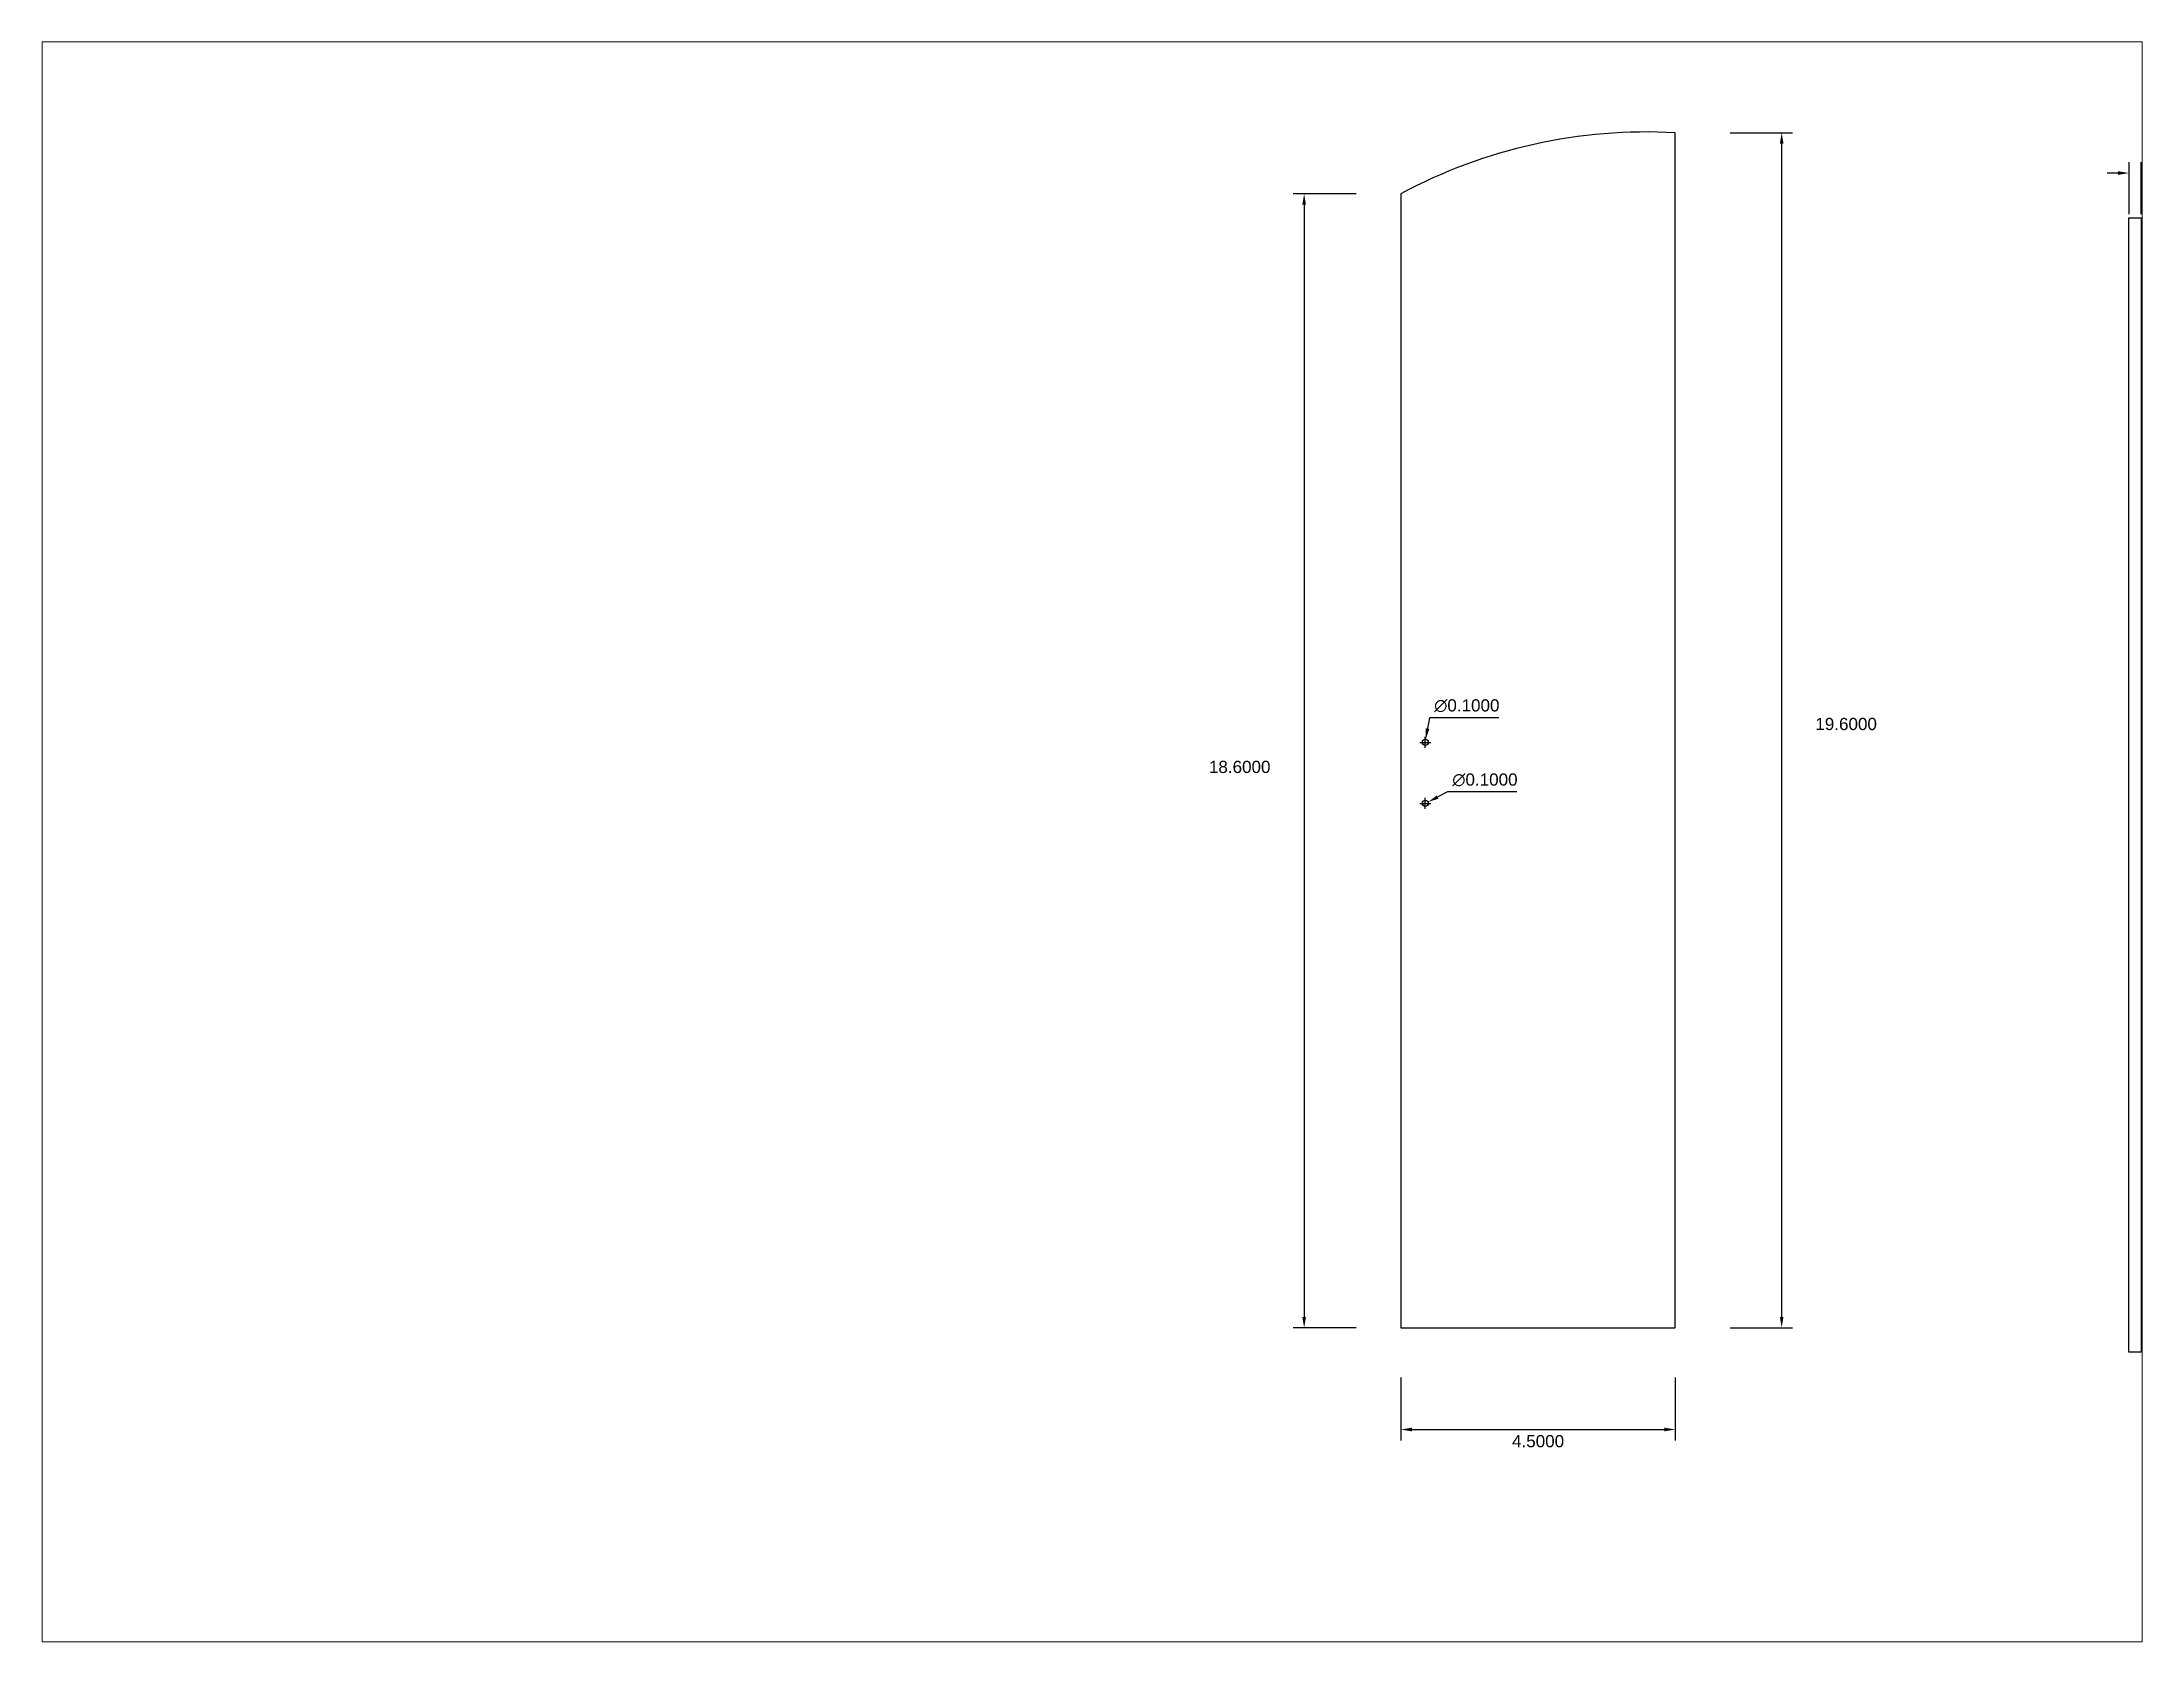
# Paper-space layout 'Layout1' of a CAD drawing. Header units: centimetres. Extents: x 1.05 to 9.45, y 0.8 to 7.2.
# The model-space entities are those that its viewports show. They can reach past a viewport. Long polylines and large blocks are cut down to what shows.
import ezdxf

# ---------------------------------------------------------------- set-up
doc = ezdxf.new("R2010")
doc.units = ezdxf.units.CM
doc.header["$MEASUREMENT"] = 0
for name, color, linetype in [('dimensiuni', 50, 'Continuous'), ('manere', 121, 'Continuous'), ('usa dulap fata', 91, 'Continuous')]:
    doc.layers.add(name, color=color, linetype=linetype)
doc.styles.add('Annotative', font='arial.ttf')
doc.dimstyles.get("Standard").update_dxf_attribs({"dimtxt": 0.2, "dimasz": 0.18, "dimexe": 0.18, "dimexo": 0.0625, "dimgap": 0.09, "dimtad": 2, "dimtih": 1, "dimtoh": 1, "dimdec": 4, "dimzin": 0, "dimdsep": 46, "dimtxsty": 'Annotative', "dimcen": 0.09, "dimadec": 0, "dimazin": 0, "dimtfac": 1, "dimtdec": 4, "dimtofl": 0, "dimtmove": 0, "dimatfit": 3, "dimfxl": 1, "dimfxlon": 1, "dimtolj": 1, "dimtzin": 0, "dimarcsym": 0})

# ---------------------------------------------------------------- blocks, each defined once
blk = doc.blocks.new('*D7')
at = {"layer": 'Defpoints', "color": 0, "lineweight": 30, "transparency": 16777216}
for p in [(42.085, 36.849), (41.885, 36.113), (42.085, 36.113)]:
    blk.add_point(p, dxfattribs=at)
at = {"layer": 'dimensiuni', "color": 0, "lineweight": -2, "transparency": 16777216}
for p, q in [((41.885, 36.175), (41.885, 37.029)), ((42.085, 36.175), (42.085, 37.029)), ((41.705, 36.849), (41.525, 36.849)), ((42.265, 36.849), (43.454, 36.849))]:
    blk.add_line(p, q, dxfattribs=at)
at = {"layer": 'dimensiuni', "color": 0, "lineweight": 30, "transparency": 16777216}
for points in [[(41.705, 36.879), (41.705, 36.819), (41.885, 36.849)], [(42.265, 36.879), (42.265, 36.819), (42.085, 36.849)]]:
    blk.add_solid(points, dxfattribs=at)
at = {"layer": 'dimensiuni', "color": 0, "lineweight": 30, "transparency": 16777216, "insert": (42.949, 37.042), "char_height": 0.2, "attachment_point": 5, "style": 'Annotative'}
blk.add_mtext('\\A1;0.2000', dxfattribs=at)
blk = doc.blocks.new('*D18')
at = {"layer": 'Defpoints', "color": 0, "lineweight": 30, "transparency": 16777216}
for p in [(29.271, 36.51), (28.356, 17.91), (29.271, 17.91)]:
    blk.add_point(p, dxfattribs=at)
at = {"layer": 'dimensiuni', "color": 0, "lineweight": -2, "transparency": 16777216}
for p, q in [((29.208, 36.51), (28.176, 36.51)), ((28.356, 36.33), (28.356, 18.09)), ((29.208, 17.91), (28.176, 17.91))]:
    blk.add_line(p, q, dxfattribs=at)
at = {"layer": 'dimensiuni', "color": 0, "lineweight": 30, "transparency": 16777216}
for points in [[(28.326, 36.33), (28.386, 36.33), (28.356, 36.51)], [(28.326, 18.09), (28.386, 18.09), (28.356, 17.91)]]:
    blk.add_solid(points, dxfattribs=at)
at = {"layer": 'dimensiuni', "color": 0, "transparency": 16777216, "insert": (27.299, 27.108), "char_height": 0.2, "attachment_point": 5, "style": 'Annotative'}
blk.add_mtext('\\A1;18.6000', dxfattribs=at)
blk = doc.blocks.new('*D19')
at = {"layer": 'Defpoints', "color": 0, "lineweight": 30, "transparency": 16777216}
for p in [(29.943, 17.156), (34.443, 17.156), (34.443, 16.242)]:
    blk.add_point(p, dxfattribs=at)
at = {"layer": 'dimensiuni', "color": 0, "lineweight": -2, "transparency": 16777216}
for p, q in [((29.943, 17.094), (29.943, 16.062)), ((34.443, 17.094), (34.443, 16.062)), ((30.123, 16.242), (34.263, 16.242))]:
    blk.add_line(p, q, dxfattribs=at)
at = {"layer": 'dimensiuni', "color": 0, "lineweight": 30, "transparency": 16777216}
for points in [[(30.123, 16.272), (30.123, 16.212), (29.943, 16.242)], [(34.263, 16.272), (34.263, 16.212), (34.443, 16.242)]]:
    blk.add_solid(points, dxfattribs=at)
at = {"layer": 'dimensiuni', "color": 0, "transparency": 16777216, "insert": (32.193, 16.05), "char_height": 0.2, "attachment_point": 5, "style": 'Annotative'}
blk.add_mtext('\\A1;4.5000', dxfattribs=at)
blk = doc.blocks.new('*D20')
at = {"layer": 'Defpoints', "color": 0, "lineweight": 30, "transparency": 16777216}
for p in [(35.28, 37.51), (35.28, 17.91), (36.188, 17.91)]:
    blk.add_point(p, dxfattribs=at)
at = {"layer": 'dimensiuni', "color": 0, "lineweight": -2, "transparency": 16777216}
for p, q in [((35.342, 37.51), (36.368, 37.51)), ((36.188, 37.33), (36.188, 18.09)), ((35.342, 17.91), (36.368, 17.91))]:
    blk.add_line(p, q, dxfattribs=at)
at = {"layer": 'dimensiuni', "color": 0, "lineweight": 30, "transparency": 16777216}
for points in [[(36.158, 37.33), (36.218, 37.33), (36.188, 37.51)], [(36.158, 18.09), (36.218, 18.09), (36.188, 17.91)]]:
    blk.add_solid(points, dxfattribs=at)
at = {"layer": 'dimensiuni', "color": 0, "transparency": 16777216, "insert": (37.245, 27.812), "char_height": 0.2, "attachment_point": 5, "style": 'Annotative'}
blk.add_mtext('\\A1;19.6000', dxfattribs=at)
blk = doc.blocks.new('*D21')
at = {"layer": 'Defpoints', "color": 0, "lineweight": 30, "transparency": 16777216}
for p in [(30.351, 27.56), (30.335, 27.461)]:
    blk.add_point(p, dxfattribs=at)
at = {"layer": 'dimensiuni', "color": 0, "lineweight": -2, "transparency": 16777216}
for p, q in [((30.41, 27.915), (30.381, 27.737)), ((31.548, 27.915), (30.41, 27.915)), ((30.343, 27.42), (30.343, 27.6)), ((30.253, 27.51), (30.433, 27.51))]:
    blk.add_line(p, q, dxfattribs=at)
at = {"layer": 'dimensiuni', "color": 0, "lineweight": 30, "transparency": 16777216}
blk.add_solid([(30.351, 27.742), (30.41, 27.732), (30.351, 27.56)], dxfattribs=at)
at = {"layer": 'dimensiuni', "color": 0, "lineweight": 30, "transparency": 16777216, "insert": (31.024, 28.112), "char_height": 0.2, "attachment_point": 5, "style": 'Annotative'}
blk.add_mtext('\\A1;∅0.1000', dxfattribs=at)
blk = doc.blocks.new('*D22')
at = {"layer": 'Defpoints', "color": 0, "lineweight": 30, "transparency": 16777216}
for p in [(30.387, 26.533), (30.298, 26.487)]:
    blk.add_point(p, dxfattribs=at)
at = {"layer": 'dimensiuni', "color": 0, "lineweight": -2, "transparency": 16777216}
for p, q in [((30.343, 26.42), (30.343, 26.6)), ((30.707, 26.698), (30.547, 26.616)), ((31.845, 26.698), (30.707, 26.698)), ((30.253, 26.51), (30.433, 26.51))]:
    blk.add_line(p, q, dxfattribs=at)
at = {"layer": 'dimensiuni', "color": 0, "lineweight": 30, "transparency": 16777216}
blk.add_solid([(30.534, 26.642), (30.561, 26.589), (30.387, 26.533)], dxfattribs=at)
at = {"layer": 'dimensiuni', "color": 0, "lineweight": 30, "transparency": 16777216, "insert": (31.321, 26.896), "char_height": 0.2, "attachment_point": 5, "style": 'Annotative'}
blk.add_mtext('\\A1;∅0.1000', dxfattribs=at)

msp = doc.modelspace()

# ---------------------------------------------------------------- linework, layer by layer
at = {"layer": 'manere'}
for centre in [(30.34287, 27.51023), (30.34287, 26.51023)]:
    msp.add_circle(centre, 0.05, dxfattribs=at)
at = {"layer": 'usa dulap fata', "ltscale": 10}
msp.add_lwpolyline([(29.94287, 36.51023), (29.94287, 17.91023), (34.44287, 17.91023), (34.44287, 37.51023, 0.13709821)], format="xyb", close=True, dxfattribs=at)
at = {"layer": 'usa dulap fata', "lineweight": 30}
msp.add_lwpolyline([(42.08457, 36.11285), (42.08457, 17.51285), (41.88457, 17.51285), (41.88457, 36.11285)], close=True, dxfattribs=at)

# ---------------------------------------------------------------- dimensions: what is measured, and where the dimension line sits
at = {"layer": 'dimensiuni'}
for base, p1, p2, picture, middle in [((36.18844, 17.91023), (35.27955, 37.51023), (35.27955, 17.91023), '*D20', (37.24461, 27.81235)), ((28.35562, 17.91023), (29.27084, 36.51023), (29.27084, 17.91023), '*D18', (27.29946, 27.10812))]:
    dim = msp.add_linear_dim(base=base, p1=p1, p2=p2, angle=90, dimstyle='Standard', override={"dimtmove": 2}, dxfattribs=at)
    dim.commit()
    dim.dimension.update_dxf_attribs({"geometry": picture, "text_midpoint": middle, "dimtype": 160})
at = {"layer": 'dimensiuni', "lineweight": 30}
dim = msp.add_linear_dim(base=(42.08457, 36.84943), p1=(41.88457, 36.11285), p2=(42.08457, 36.11285), dimstyle='Standard', dxfattribs=at)
dim.commit()
dim.dimension.update_dxf_attribs({"geometry": '*D7', "text_midpoint": (42.94938, 37.04155)})
dim = msp.add_diameter_dim_2p(p1=(30.33462, 27.46092), p2=(30.35111, 27.55955), dimstyle='Standard', dxfattribs=at)
dim.commit()
dim.dimension.update_dxf_attribs({"geometry": '*D21', "text_midpoint": (31.02408, 28.11233)})
dim = msp.add_diameter_dim_2p(p1=(30.29842, 26.48733), p2=(30.38732, 26.53313), dimstyle='Standard', dxfattribs=at)
dim.commit()
dim.dimension.update_dxf_attribs({"geometry": '*D22', "text_midpoint": (31.32094, 26.69801), "dimtype": 163})
at = {"layer": 'dimensiuni'}
dim = msp.add_linear_dim(base=(34.44287, 16.24178), p1=(29.94287, 17.15637), p2=(34.44287, 17.15637), dimstyle='Standard', dxfattribs=at)
dim.commit()
dim.dimension.update_dxf_attribs({"geometry": '*D19', "text_midpoint": (32.19287, 16.04967)})

psp = doc.layouts.get("Layout1")

# ---------------------------------------------------------------- viewports
at = {"layer": 'usa dulap fata', "lineweight": 30, "view_target_point": (49.96161, 25.17355)}
psp.add_viewport(center=(5.25, 4), size=(8.4, 6.4), view_center_point=(-25.08474, 0.70424), view_height=26.2414909, dxfattribs=at)

doc.saveas('drawing.dxf')
